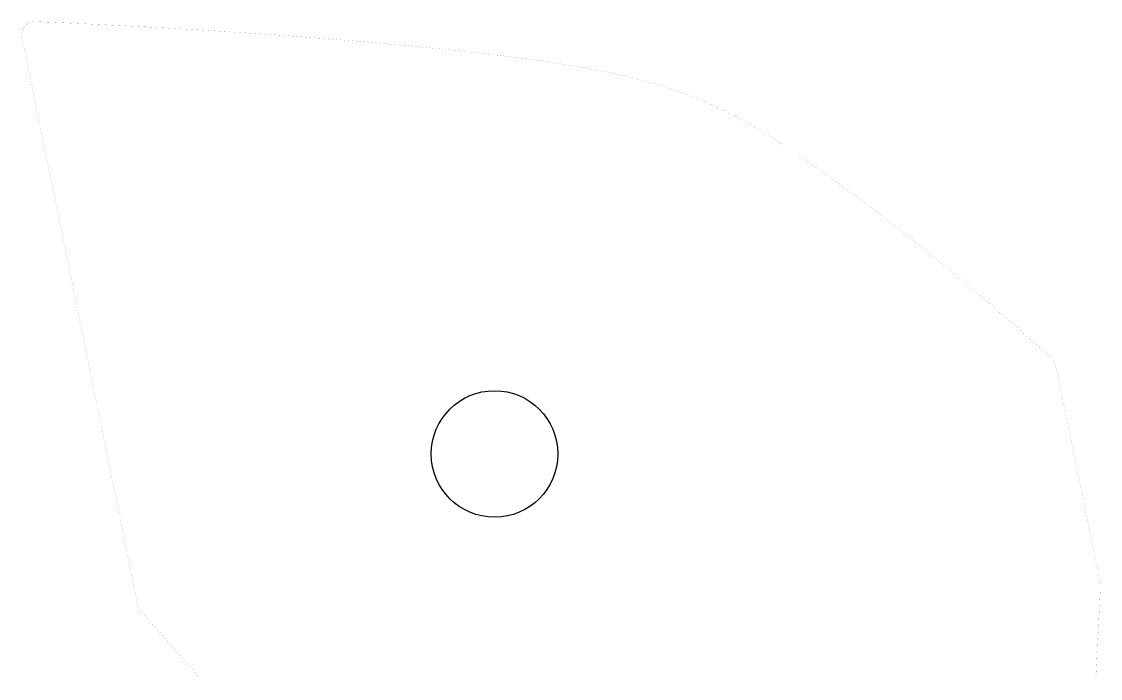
# Model space of a CAD drawing. Extents: x 0 to 913, y 0 to 556.
import ezdxf

# ---------------------------------------------------------------- set-up
doc = ezdxf.new("R2010")
doc.units = 0
doc.layers.add('PLANE_1', color=7, linetype='CONTINUOUS')

msp = doc.modelspace()

# ---------------------------------------------------------------- linework, layer by layer
at = {"layer": 'PLANE_1', "color": 2, "const_width": 0.05}
msp.add_lwpolyline([(98.26, 62.26, 0.131426), (100.8, 57.17), (150.39, 1.01, 0.215081), (152.64, 0), (906.26, 0, 0.399449), (909.26, 2.85), (912.94, 75.49, 0.062669), (912.37, 83.21, 0.001681), (874.95, 264.96, 0.157568), (871.59, 270.83, 0.013386), (777.4, 352.21, 0.011877), (703.25, 409.99, 0.01533), (633.84, 458.25, 0.091553), (510.24, 509.87, 0.023427), (415.01, 525.84, 0.00785), (305.34, 537.25, 0.006584), (165.77, 547.7, 0.003766), (52.34, 553.84, 0.001332), (11.45, 555.64, 0.487423), (0.22, 542.44, -0.000364)], format="xyb", close=True, dxfattribs=at)
at = {"layer": 'PLANE_1', "color": 2}
msp.add_circle((400.25, 189.87), 53.53, dxfattribs=at)

doc.saveas('drawing.dxf')
